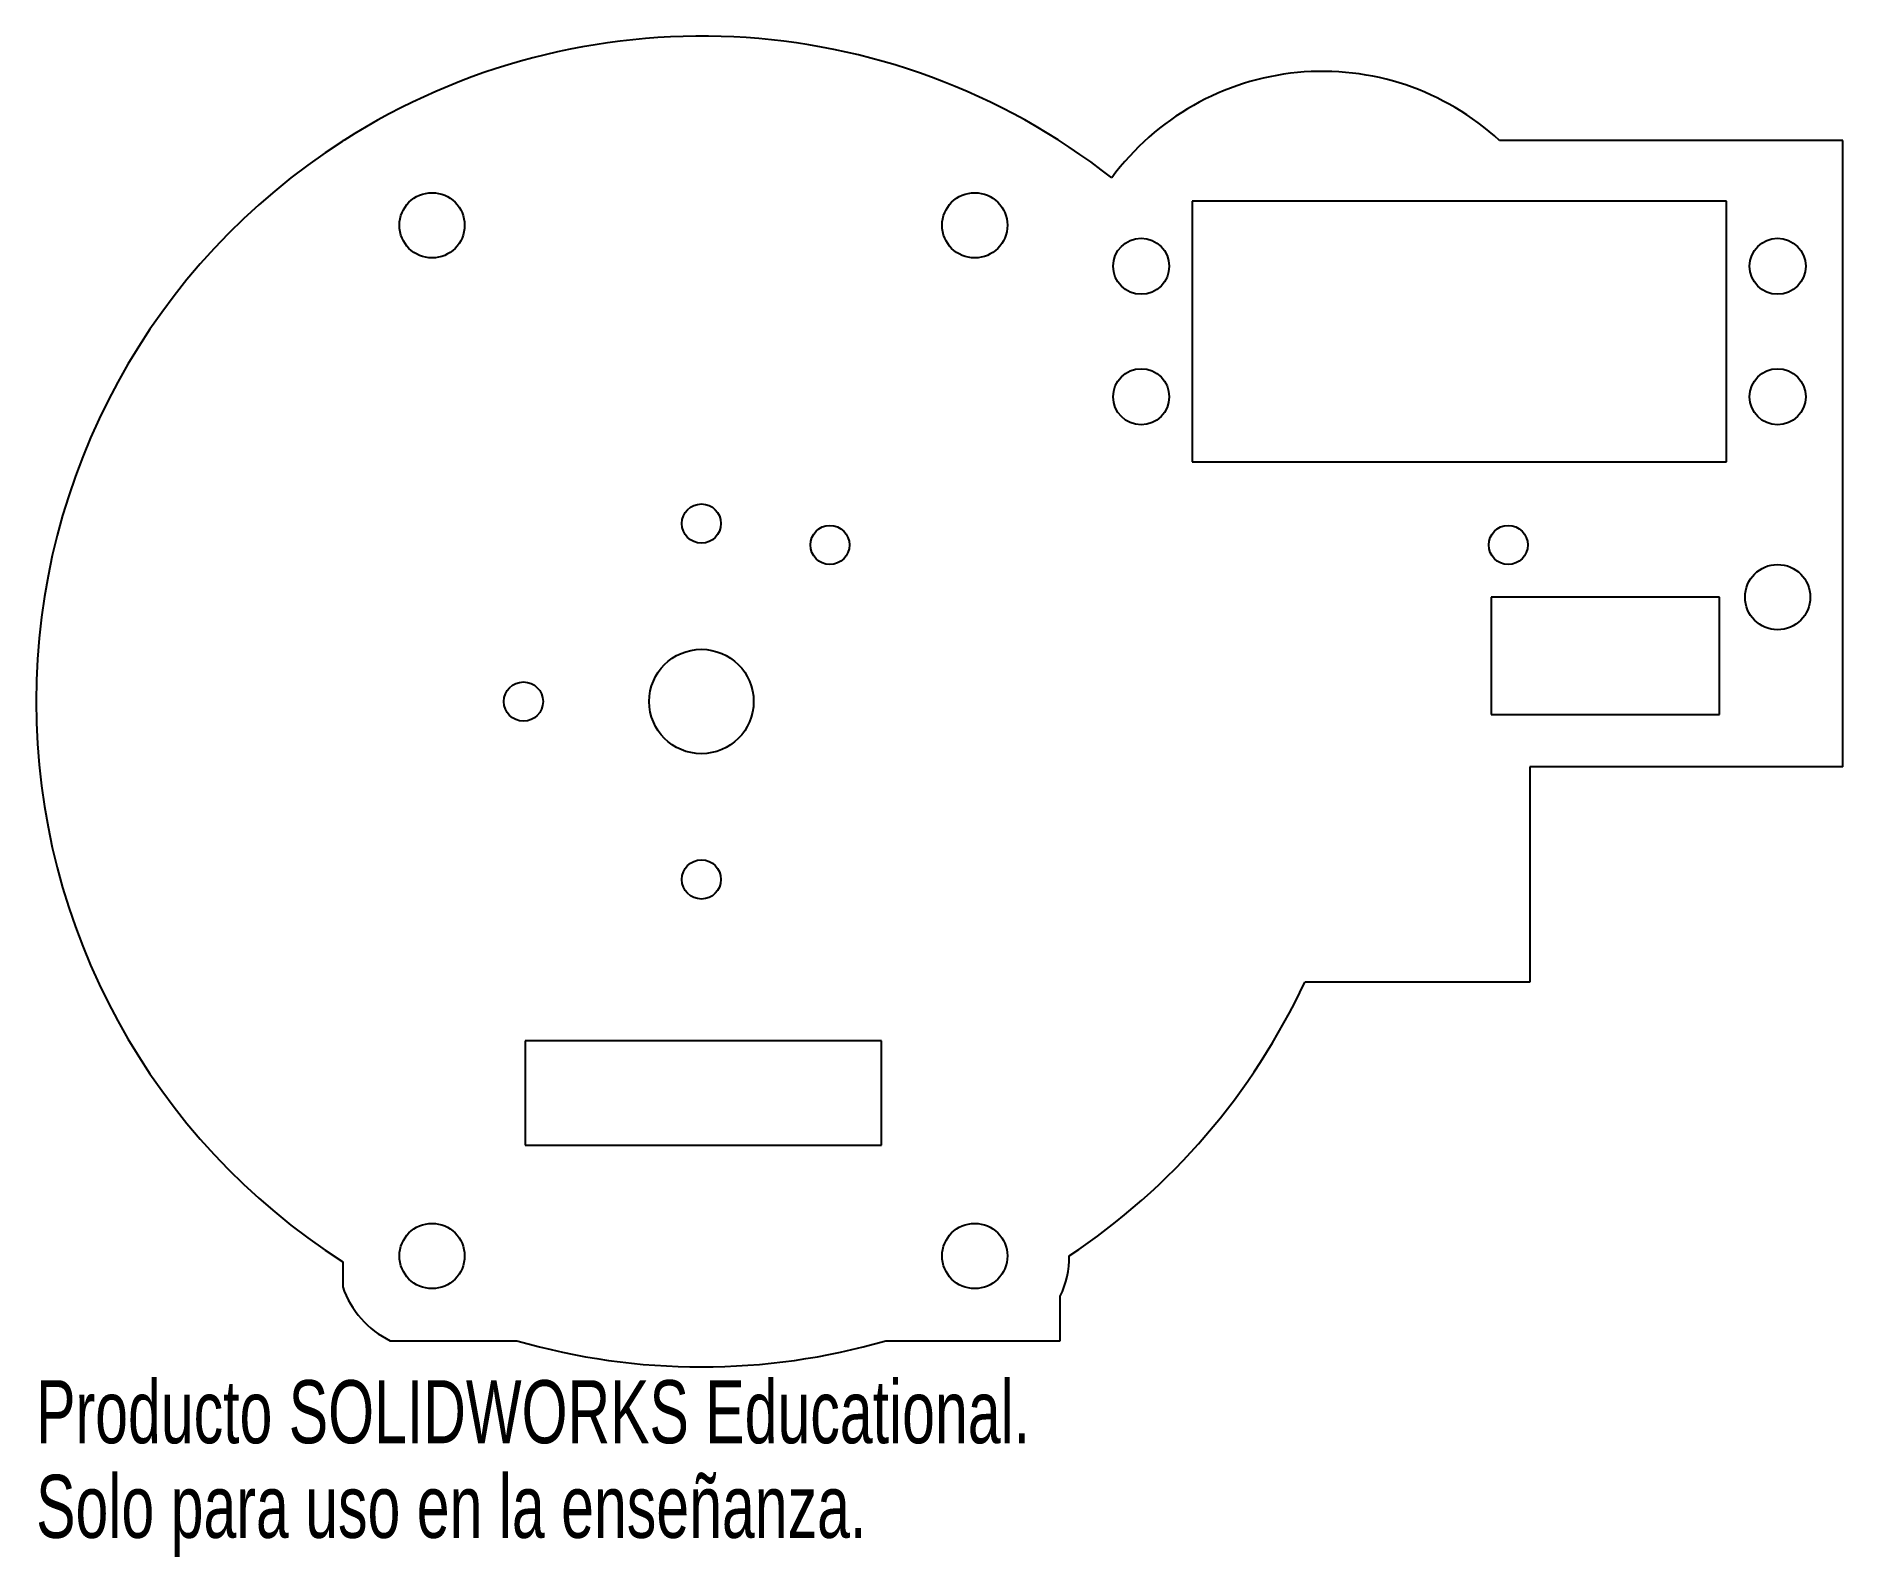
# Model space of a CAD drawing. Header units: millimetres. Extents: x -81 to 58, y -59 to 58.
import ezdxf

# ---------------------------------------------------------------- set-up
doc = ezdxf.new("R2010")
doc.units = ezdxf.units.MM
doc.styles.add('SLDTEXTSTYLE0', font='TXT', dxfattribs={"width": 0.7})

msp = doc.modelspace()

# ---------------------------------------------------------------- linework, layer by layer
at = {"color": 7, "linetype": 'Continuous', "lineweight": 25}
for p, q in [((-57.5, 50), (-57.5, 49.95)), ((-57.42, 50), (-57.5, 50)), ((57.5, 50), (31.18, 50)), ((57.5, 2), (57.5, 50)), ((48.58, 45.34), (7.63, 45.34)), ((7.63, 45.34), (7.63, 25.38)), ((48.58, 25.38), (48.58, 45.34)), ((7.63, 25.38), (48.58, 25.38)), ((48.05, 15), (30.55, 15)), ((30.55, 15), (30.55, 6)), ((48.05, 6), (48.05, 15)), ((30.55, 6), (48.05, 6)), ((57.5, 2), (33.5, 2)), ((33.5, 2), (33.5, -14.5)), ((33.5, -14.5), (16.25, -14.5)), ((-16.2, -19), (-43.5, -19)), ((-43.5, -19), (-43.5, -27)), ((-16.2, -27), (-16.2, -19)), ((-43.5, -27), (-16.2, -27)), ((-57.5, -35.95), (-57.5, -37.87)), ((-2.49, -42), (-2.49, -38.58)), ((-53.86, -42), (-44.14, -42)), ((-15.86, -42), (-2.49, -42))]:
    msp.add_line(p, q, dxfattribs=at)
for centre, radius in [((-50.65, 43.5), 2.5), ((-9.05, 43.5), 2.5), ((3.71, 40.36), 2.15), ((52.5, 40.36), 2.15), ((3.71, 30.36), 2.15), ((52.5, 30.36), 2.15), ((-30, 20.64), 1.5), ((-20.15, 19), 1.5), ((31.85, 19), 1.5), ((52.5, 15), 2.5), ((-30, 7), 4), ((-43.64, 7), 1.5), ((-30, -6.64), 1.5), ((-50.65, -35.5), 2.5), ((-9.05, -35.5), 2.5)]:
    msp.add_circle(centre, radius, dxfattribs=at)
for centre, radius, start, end in [((-30, 7), 51, 51.9159, 122.5271), ((17.6, 35.25), 20.05, 47.3631, 143.6201), ((-30, 7), 51, 122.6303, 237.3697), ((-30, 7), 51, 303.569, 335.0663), ((-9.05, -35.5), 7.25, 334.8244, 0.0455), ((-50.65, -35.5), 7.25, 199.1212, 243.7084), ((-30, 7), 51, 253.9011, 286.0989)]:
    msp.add_arc(centre, radius, start, end, dxfattribs=at)

# ---------------------------------------------------------------- texts
at = {"color": 7, "linetype": 'Continuous', "char_height": 4.8336, "attachment_point": 1, "style": 'SLDTEXTSTYLE0'}
for s, insert in [('Producto SOLIDWORKS Educational.', (-81, -45.02)), ('Solo para uso en la enseñanza.', (-81, -52.27))]:
    msp.add_mtext(s, dxfattribs=dict(at, insert=insert))

doc.saveas('drawing.dxf')
